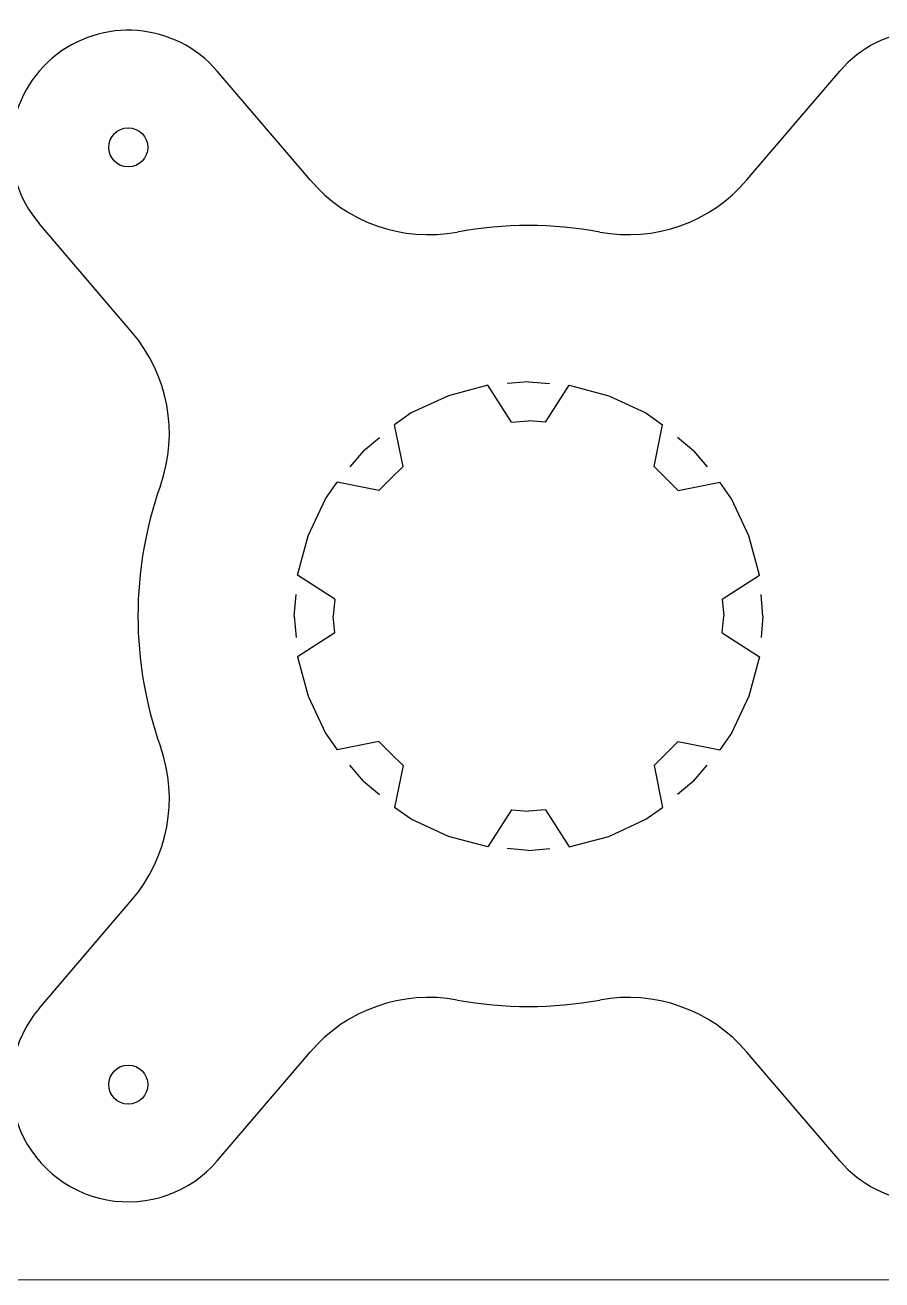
# Model space of a CAD drawing. Header units: inches. Extents: x -1.5 to 24.5, y -14.4 to 30.8.
# Drawn here: x 15.368 to 18.11, y 18.805 to 22.821 of the extents above; entities that cross this region are included whole.
import ezdxf

# ---------------------------------------------------------------- set-up
doc = ezdxf.new("R2010")
doc.units = ezdxf.units.IN
doc.header["$MEASUREMENT"] = 0
doc.layers.add('NOPLOT', color=5, linetype='Continuous', lineweight=5)

msp = doc.modelspace()

# ---------------------------------------------------------------- linework, layer by layer
at = {"color": 1}
for p, q in [((16.2801, 22.3258), (15.9831, 22.6734)), ((17.6784, 22.3258), (17.9753, 22.6734)), ((15.7098, 21.8386), (15.4128, 22.1863)), ((16.8489, 21.6689), (16.7226, 21.635)), ((16.925, 21.5501), (16.8489, 21.6689)), ((16.9792, 21.6798), (16.9107, 21.6741)), ((16.9792, 21.6798), (17.0478, 21.6741)), ((17.0335, 21.5501), (17.1096, 21.6689)), ((17.1096, 21.6689), (17.2359, 21.635)), ((16.7226, 21.635), (16.604, 21.5797)), ((17.2359, 21.635), (17.3545, 21.5797)), ((16.604, 21.5797), (16.5504, 21.5422)), ((17.3545, 21.5797), (17.4081, 21.5422)), ((16.5775, 21.4086), (16.5504, 21.5422)), ((16.925, 21.5501), (16.9792, 21.5548)), ((17.0335, 21.5501), (16.9792, 21.5548)), ((17.381, 21.4086), (17.4081, 21.5422)), ((16.4509, 21.4581), (16.5021, 21.5014)), ((17.5076, 21.4581), (17.4564, 21.5014)), ((16.4509, 21.4581), (16.4077, 21.407)), ((17.5076, 21.4581), (17.5508, 21.407)), ((16.539, 21.3701), (16.5775, 21.4086)), ((17.4195, 21.3701), (17.381, 21.4086)), ((16.539, 21.3701), (16.5005, 21.3316)), ((17.4195, 21.3701), (17.458, 21.3316)), ((16.3293, 21.3051), (16.3668, 21.3586)), ((16.5005, 21.3316), (16.3668, 21.3586)), ((17.458, 21.3316), (17.5917, 21.3586)), ((17.6292, 21.3051), (17.5917, 21.3586)), ((16.274, 21.1865), (16.3293, 21.3051)), ((17.6845, 21.1865), (17.6292, 21.3051)), ((16.2402, 21.0601), (16.274, 21.1865)), ((17.7183, 21.0601), (17.6845, 21.1865)), ((16.359, 20.9841), (16.2402, 21.0601)), ((17.5995, 20.9841), (17.7183, 21.0601)), ((16.2292, 20.9298), (16.235, 20.9984)), ((16.359, 20.9841), (16.3542, 20.9298)), ((17.5995, 20.9841), (17.6042, 20.9298)), ((17.7292, 20.9298), (17.7235, 20.9984)), ((16.2292, 20.9298), (16.235, 20.8612)), ((16.359, 20.8756), (16.3542, 20.9298)), ((17.5995, 20.8756), (17.6042, 20.9298)), ((17.7292, 20.9298), (17.7235, 20.8612)), ((16.359, 20.8756), (16.2402, 20.7995)), ((17.5995, 20.8756), (17.7183, 20.7995)), ((16.2402, 20.7995), (16.274, 20.6731)), ((17.7183, 20.7995), (17.6845, 20.6731)), ((16.274, 20.6731), (16.3293, 20.5546)), ((17.6845, 20.6731), (17.6292, 20.5546)), ((16.3293, 20.5546), (16.3668, 20.501)), ((16.5005, 20.5281), (16.3668, 20.501)), ((16.539, 20.4896), (16.5005, 20.5281)), ((17.4195, 20.4896), (17.458, 20.5281)), ((17.458, 20.5281), (17.5917, 20.501)), ((17.6292, 20.5546), (17.5917, 20.501)), ((16.539, 20.4896), (16.5775, 20.451)), ((17.4195, 20.4896), (17.381, 20.451)), ((16.4509, 20.4015), (16.4077, 20.4527)), ((16.5775, 20.451), (16.5504, 20.3174)), ((17.381, 20.451), (17.4081, 20.3174)), ((17.5076, 20.4015), (17.5508, 20.4527)), ((16.4509, 20.4015), (16.5021, 20.3582)), ((17.5076, 20.4015), (17.4564, 20.3582)), ((16.604, 20.2799), (16.5504, 20.3174)), ((16.925, 20.3096), (16.8489, 20.1907)), ((16.925, 20.3096), (16.9792, 20.3048)), ((17.0335, 20.3096), (16.9792, 20.3048)), ((17.0335, 20.3096), (17.1096, 20.1907)), ((17.3545, 20.2799), (17.4081, 20.3174)), ((16.7226, 20.2246), (16.604, 20.2799)), ((17.2359, 20.2246), (17.3545, 20.2799)), ((16.8489, 20.1907), (16.7226, 20.2246)), ((17.1096, 20.1907), (17.2359, 20.2246)), ((16.9792, 20.1798), (16.9107, 20.1856)), ((16.9792, 20.1798), (17.0478, 20.1856)), ((15.4128, 19.6734), (15.7098, 20.021)), ((15.9831, 19.1863), (16.2801, 19.5339)), ((17.9753, 19.1863), (17.6784, 19.5339))]:
    msp.add_line(p, q, dxfattribs=at)
for centre in [(15.698, 22.4298), (15.698, 19.4298)]:
    msp.add_circle(centre, 0.0625, dxfattribs=at)
for centre, radius, start, end in [((15.698, 22.4298), 0.375, 40.5028, 220.5028), ((18.2605, 22.4298), 0.375, 319.4972, 139.4972), ((16.6602, 22.6505), 0.5, 220.5028, 280.5028), ((17.2982, 22.6505), 0.5, 259.4972, 319.4972), ((16.9792, 20.9298), 1.25, 79.4972, 100.5028), ((15.3296, 21.5139), 0.5, 340.5028, 40.5028), ((16.9792, 20.9298), 1.25, 160.5028, 199.4972), ((15.3296, 20.3457), 0.5, 319.4972, 19.4972), ((16.6602, 19.2091), 0.5, 79.4972, 139.4972), ((16.9792, 20.9298), 1.25, 259.4972, 280.5028), ((17.2982, 19.2091), 0.5, 40.5028, 100.5028), ((15.698, 19.4298), 0.375, 139.4972, 319.4972), ((18.2605, 19.4298), 0.375, 220.5028, 40.5028)]:
    msp.add_arc(centre, radius, start, end, dxfattribs=at)
at = {"layer": 'NOPLOT'}
msp.add_lwpolyline([(-1.4895, 30.8048), (-1.4895, 18.8048), (22.5105, 18.8048), (22.5105, 30.8048)], close=True, dxfattribs=at)

doc.saveas('drawing.dxf')
